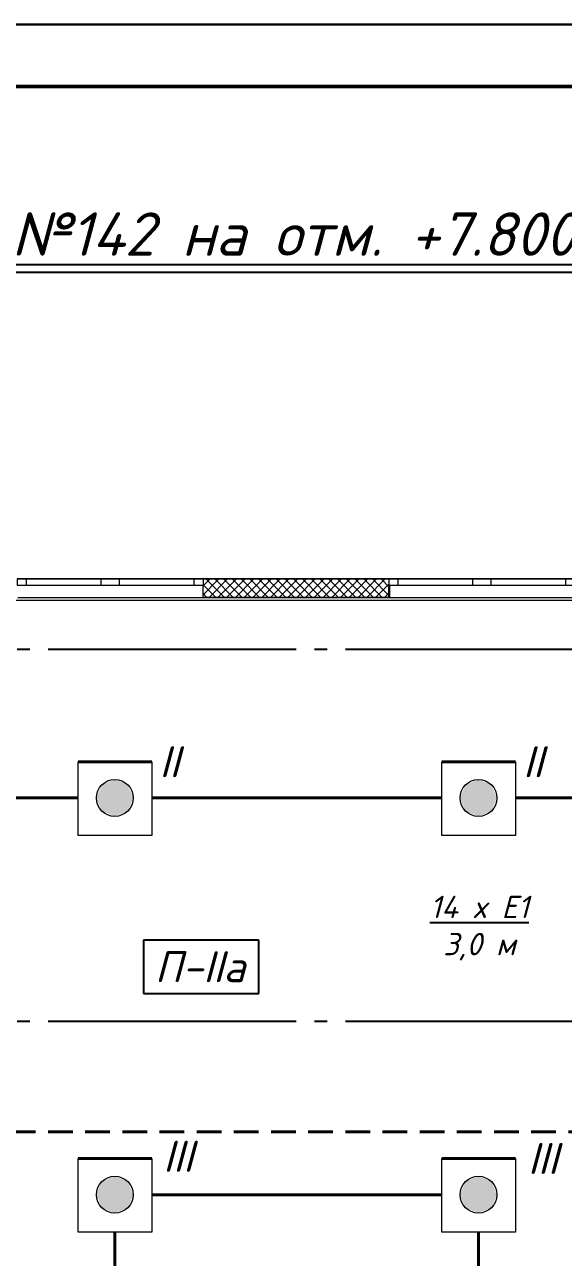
# Model space of a CAD drawing. Header units: millimetres. Extents: x 0 to 1286, y 0 to 420.
# Drawn here: x 406.3 to 449.8, y 320.6 to 420 of the extents above; entities that cross this region are included whole.
import ezdxf

# ---------------------------------------------------------------- set-up
doc = ezdxf.new("R2010")
doc.units = ezdxf.units.MM
doc.linetypes.add('JIS_02_2.0', pattern=[3, 2, -1])
doc.linetypes.add('ГОСТ 2.303 5', pattern=[24, 20, -1.5, 1, -1.5])
for name, color, linetype in [('Viewport2ForCustomObjects_0', 7, 'Continuous'), ('Номер помещения', 7, 'Continuous'), ('Рамка', 7, 'Continuous'), ('СПКБ-0000-000-АР#003$0$Окна ArchiCAD', 7, 'Continuous'), ('СПКБ-0000-000-АР#003$0$Перекрытие', 7, 'Continuous'), ('СПКБ-0000-000-АР#003$0$Стены', 7, 'Continuous'), ('Строительные оси', 7, 'Continuous'), ('ЭО_АВАРИЙНОЕ ОСВЕЩЕНИЕ', 7, 'Continuous'), ('ЭО_РАБОЧЕЕ ОСВЕЩЕНИЕ', 7, 'Continuous'), ('ЭС', 7, 'Continuous')]:
    doc.layers.add(name, color=color, linetype=linetype)
doc.layers.add('СПКБ-0000-000-АР#003$0$Окна ArchiCAD_Ном._пера__6', color=5, linetype='Continuous', lineweight=9)
doc.layers.add('СПКБ-0000-000-АР#003$0$Перекрытие_Ном._пера__1', color=7, linetype='Continuous', lineweight=13)
doc.layers.add('СПКБ-0000-000-АР#003$0$Окна ArchiCAD_Ном._пера__68', color=7, linetype='Continuous', lineweight=20, true_color=0xfd4435)
doc.layers.add('СПКБ-0000-000-АР#003$0$Стены_Ном._пера__68', color=7, linetype='Continuous', lineweight=20, true_color=0xfd4435)
doc.styles.add('1.8', font='isocpeui.ttf', dxfattribs={"height": 1.8})
doc.styles.add('2.5', font='isocpeui.ttf')
doc.styles.add('3.5', font='isocpeui.ttf', dxfattribs={"height": 3.5})
doc.styles.add('CustomTextStyle2', font='isocpeui.ttf', dxfattribs={"height": 2.5})

# ---------------------------------------------------------------- blocks, each defined once
blk = doc.blocks.new('*E601')
at = {"layer": 'Номер помещения', "color": 6, "linetype": 'Continuous'}
for p, q in [((87.429, 225.431), (78.123, 225.431)), ((78.123, 225.431), (78.123, 221.131)), ((87.429, 221.131), (87.429, 225.431)), ((78.123, 221.131), (87.429, 221.131))]:
    blk.add_line(p, q, dxfattribs=at)
at = {"layer": 'Строительные оси', "color": 3, "linetype": 'ГОСТ 2.303 5', "lineweight": 25}
for p, q in [((186.431, 248.857), (-283.756, 248.857)), ((186.431, 218.857), (-283.756, 218.857))]:
    blk.add_line(p, q, dxfattribs=at)
at = {"layer": 'ЭО_АВАРИЙНОЕ ОСВЕЩЕНИЕ', "color": 1, "linetype": 'JIS_02_2.0', "lineweight": 40}
blk.add_line((46.408, 209.966), (134.459, 209.966), dxfattribs=at)
at = {"layer": 'ЭО_РАБОЧЕЕ ОСВЕЩЕНИЕ', "color": 5, "lineweight": 40}
for p, q in [((72.843, 239.816), (78.793, 239.816)), ((102.193, 239.816), (108.143, 239.816)), ((72.843, 236.891), (49.442, 236.891)), ((78.793, 236.891), (102.193, 236.891)), ((131.543, 236.891), (108.143, 236.891)), ((72.843, 207.816), (78.793, 207.816)), ((102.193, 207.816), (108.143, 207.816)), ((78.793, 204.891), (102.193, 204.891)), ((75.8, 201.866), (75.8, 175.816)), ((105.151, 201.866), (105.151, 175.816))]:
    blk.add_line(p, q, dxfattribs=at)
at = {"layer": 'ЭО_РАБОЧЕЕ ОСВЕЩЕНИЕ', "color": 7, "lineweight": 0}
for p, q in [((72.843, 233.866), (72.843, 239.816)), ((78.793, 239.816), (78.793, 233.866)), ((102.193, 233.866), (102.193, 239.816)), ((108.143, 239.816), (108.143, 233.866)), ((78.793, 233.866), (72.843, 233.866)), ((108.143, 233.866), (102.193, 233.866)), ((72.843, 201.866), (72.843, 207.816)), ((78.793, 207.816), (78.793, 201.866)), ((102.193, 201.866), (102.193, 207.816)), ((108.143, 207.816), (108.143, 201.866)), ((78.793, 201.866), (72.843, 201.866)), ((108.143, 201.866), (102.193, 201.866))]:
    blk.add_line(p, q, dxfattribs=at)
for centre in [(75.8, 236.891), (105.151, 236.891), (75.8, 204.891), (105.151, 204.891)]:
    blk.add_circle(centre, 1.488, dxfattribs=at)
at = {"layer": 'ЭО_РАБОЧЕЕ ОСВЕЩЕНИЕ', "color": 5, "lineweight": 0}
for points in [[(74.749, 237.943), (74.313, 236.891), (77.288, 236.891)], [(75.8, 238.379), (74.749, 237.943), (76.852, 237.943)], [(74.749, 237.943), (76.852, 237.943), (77.288, 236.891)], [(104.099, 237.943), (103.663, 236.891), (106.638, 236.891)], [(105.151, 238.379), (104.099, 237.943), (106.203, 237.943)], [(104.099, 237.943), (106.203, 237.943), (106.638, 236.891)], [(74.313, 236.891), (74.749, 235.839), (76.852, 235.839)], [(74.313, 236.891), (77.288, 236.891), (76.852, 235.839)], [(103.663, 236.891), (104.099, 235.839), (106.203, 235.839)], [(103.663, 236.891), (106.638, 236.891), (106.203, 235.839)], [(74.749, 235.839), (76.852, 235.839), (75.8, 235.404)], [(104.099, 235.839), (106.203, 235.839), (105.151, 235.404)], [(74.749, 205.943), (74.313, 204.891), (77.288, 204.891)], [(75.8, 206.379), (74.749, 205.943), (76.852, 205.943)], [(74.749, 205.943), (76.852, 205.943), (77.288, 204.891)], [(104.099, 205.943), (103.663, 204.891), (106.638, 204.891)], [(105.151, 206.379), (104.099, 205.943), (106.203, 205.943)], [(104.099, 205.943), (106.203, 205.943), (106.638, 204.891)], [(74.313, 204.891), (74.749, 203.839), (76.852, 203.839)], [(74.313, 204.891), (77.288, 204.891), (76.852, 203.839)], [(103.663, 204.891), (104.099, 203.839), (106.203, 203.839)], [(103.663, 204.891), (106.638, 204.891), (106.203, 203.839)], [(74.749, 203.839), (76.852, 203.839), (75.8, 203.404)], [(104.099, 203.839), (106.203, 203.839), (105.151, 203.404)]]:
    blk.add_solid(points, dxfattribs=at)
at = {"layer": 'Номер помещения', "color": 0, "linetype": 'Continuous', "style": 'CustomTextStyle2'}
blk.add_text('П-IIа', height=2.5, dxfattribs=at).set_placement((79.023, 222.031))
blk = doc.blocks.new('СПКБ-0000-000-АР#003$0$Перекрытие_1', base_point=(-24406.7, -2530.3))
at = {"layer": 'СПКБ-0000-000-АР#003$0$Перекрытие_Ном._пера__1', "color": 7, "linetype": 'Continuous', "lineweight": 13, "flags": 128}
blk.add_lwpolyline([(-24406.7, -2530.3), (-24406.7, 18886.6), (-23563.9, 18885.7), (-23563.9, 17144.7), (-22883.9, 17144.7), (-20992.9, 17144.7), (-20022.9, 17144.7), (-20022.9, 20246.7), (-17951.9, 20246.7), (-17956.9, 23688.1), (-17956.9, 25286.1), (17852.7, 25286.1), (17852.7, -2530.3), (5843.1, -2530.3), (243.1, -2530.3)], close=True, dxfattribs=at)
blk = doc.blocks.new('СПКБ-0000-000-АР#003$0$Двустворчатое Окно 19')
at = {"layer": 'СПКБ-0000-000-АР#003$0$Окна ArchiCAD_Ном._пера__6', "color": 5, "linetype": 'Continuous', "lineweight": 9}
for p, q in [((-747, 100), (747, 100)), ((-750, 0), (-675, 0)), ((-675, 0), (-675, -50)), ((-675, 0), (-75, 0)), ((-75, -50), (-75, 0)), ((-75, 0), (0, 0)), ((0, 0), (75, 0)), ((75, 0), (75, -50)), ((75, 0), (675, 0)), ((675, -50), (675, 0)), ((675, 0), (750, 0)), ((-750, -50), (750, -50)), ((-675, -50), (-750, -50)), ((-75, -50), (-675, -50)), ((0, -50), (-75, -50)), ((75, -50), (0, -50)), ((675, -50), (75, -50)), ((750, -50), (675, -50))]:
    blk.add_line(p, q, dxfattribs=at)
at = {"layer": 'СПКБ-0000-000-АР#003$0$Окна ArchiCAD_Ном._пера__68', "color": 20, "linetype": 'Continuous', "lineweight": 20, "true_color": 0xfd4435}
for p, q in [((-750, -47), (-750, 0)), ((750, -47), (750, 0)), ((-750, -50), (-750, -47)), ((750, -50), (750, -47))]:
    blk.add_line(p, q, dxfattribs=at)
blk = doc.blocks.new('СПКБ-0000-000-АР#003$0$Стена_1', base_point=(17892.7, 25306.1))
at = {"layer": 'СПКБ-0000-000-АР#003$0$Стены_Ном._пера__68', "linetype": 'Continuous', "lineweight": 20, "true_color": 0xfd4435}
for points in [[(9793.1, 25456.1), (8293.1, 25456.1), (8293.1, 25453.1), (9793.1, 25453.1)], [(8290.1, 25306.1), (8293.1, 25306.1), (8293.1, 25309.1), (8293.1, 25406.1), (8290.1, 25406.1)], [(9793.1, 25306.1), (9796.1, 25306.1), (9796.1, 25406.1), (9793.1, 25406.1), (9793.1, 25309.1)], [(8293.1, 25309.1), (8293.1, 25306.1), (9793.1, 25306.1), (9793.1, 25309.1)]]:
    blk.add_hatch(color=20, dxfattribs=at).paths.add_polyline_path(points)
h = blk.add_hatch(dxfattribs=at)
h.set_pattern_fill('СЕТКА_5X5_ДИАГОНАЛЬНАЯ', color=20, style=0, pattern_type=2)
h.set_pattern_definition([(45, (0, 0), (-35.35534, 35.35534), []), (135, (0, 0), (35.35534, 35.35534), [])])
h.paths.add_polyline_path([(8293.1, 25309.1), (9793.1, 25309.1), (9793.1, 25406.1), (9793.1, 25453.1), (8293.1, 25453.1), (8293.1, 25406.1)])
at = {"layer": 'СПКБ-0000-000-АР#003$0$Стены_Ном._пера__68', "color": 20, "linetype": 'Continuous', "lineweight": 20, "true_color": 0xfd4435}
for p, q in [((8293.1, 25456.1), (8293.1, 25453.1)), ((9793.1, 25456.1), (9793.1, 25453.1)), ((8290.1, 25406.1), (8290.1, 25306.1)), ((8293.1, 25406.1), (8290.1, 25406.1)), ((9793.1, 25453.1), (8293.1, 25453.1)), ((8293.1, 25453.1), (8293.1, 25406.1)), ((8293.1, 25309.1), (8293.1, 25406.1)), ((9793.1, 25453.1), (9793.1, 25406.1)), ((9793.1, 25406.1), (9796.1, 25406.1)), ((9793.1, 25309.1), (9793.1, 25406.1)), ((9796.1, 25406.1), (9796.1, 25306.1)), ((8293.1, 25306.1), (8290.1, 25306.1)), ((8293.1, 25309.1), (9793.1, 25309.1)), ((9793.1, 25306.1), (9796.1, 25306.1))]:
    blk.add_line(p, q, dxfattribs=at)
at = {"layer": 'СПКБ-0000-000-АР#003$0$Стены_Ном._пера__68', "color": 20, "linetype": 'Continuous', "lineweight": 20, "true_color": 0xfd4435, "flags": 128}
for points in [[(9793.1, 25456.1), (8293.1, 25456.1)], [(8293.1, 25306.1), (9793.1, 25306.1)]]:
    blk.add_lwpolyline(points, dxfattribs=at)
at = {"layer": 'СПКБ-0000-000-АР#003$0$Окна ArchiCAD', "color": 5, "linetype": 'Continuous', "lineweight": 9, "xscale": -1, "zscale": 1000, "rotation": 180}
for p in [(7543.1, 25406.1), (10543.1, 25406.1)]:
    blk.add_blockref('СПКБ-0000-000-АР#003$0$Двустворчатое Окно 19', p, dxfattribs=at)
blk = doc.blocks.new('*E600')
at = {"layer": 'СПКБ-0000-000-АР#003$0$Перекрытие', "color": 7, "linetype": 'Continuous', "lineweight": 13, "xscale": 0.01, "yscale": 0.01, "zscale": 0.01}
blk.add_blockref('СПКБ-0000-000-АР#003$0$Перекрытие_1', (1.5, 1.54), dxfattribs=at)
at = {"layer": 'СПКБ-0000-000-АР#003$0$Стены', "color": 20, "lineweight": 20, "true_color": 0xfd4435, "xscale": 0.01, "yscale": 0.01, "zscale": 0.01}
blk.add_blockref('СПКБ-0000-000-АР#003$0$Стена_1', (424.494, 279.905), dxfattribs=at)

msp = doc.modelspace()

# ---------------------------------------------------------------- linework, layer by layer
at = {"layer": 'Defpoints', "linetype": 'Continuous'}
msp.add_lwpolyline([(35, 56.586), (637.188, 56.586), (637.188, 400), (35, 400)], close=True, dxfattribs=at)
at = {"layer": 'Рамка', "lineweight": 30}
msp.add_lwpolyline([(891, 0), (0, 0), (0, 420), (891, 420)], close=True, dxfattribs=at)
at = {"layer": 'Рамка', "lineweight": 50}
msp.add_lwpolyline([(886, 5), (886, 415), (20, 415), (20, 5)], close=True, dxfattribs=at)

# ---------------------------------------------------------------- block references
msp.add_blockref('*E600', (92.189, 93.885))
at = {"layer": 'Viewport2ForCustomObjects_0'}
msp.add_blockref('*E601', (337.756, 120.729), dxfattribs=at)

# ---------------------------------------------------------------- texts
at = {"layer": 'ЭО_РАБОЧЕЕ ОСВЕЩЕНИЕ', "attachment_point": 5}
for s, insert, char_height, style in [('II', (417.966, 360.545), 2.5, '2.5'), ('II', (447.316, 360.545), 2.5, '2.5'), ('{\\L14 x Е1\\P}3,0 м', (442.985, 347.123), 1.8, '1.8'), ('III', (418.672, 328.718), 2.5, '2.5'), ('III', (448.113, 328.545), 2.5, '2.5')]:
    msp.add_mtext(s, dxfattribs=dict(at, insert=insert, char_height=char_height, style=style))
at = {"layer": 'ЭС', "insert": (344, 400.017), "char_height": 3.5, "attachment_point": 5, "style": '3.5'}
msp.add_mtext('{\\fISOCPEUR|b1|i1|c204|p34;\\LЭлектроосвещение. План прокладки групповой сети на 3-м этаже корпуса №142 на отм. +7.800\\P\\l(М 1:100)}', dxfattribs=at)

doc.saveas('drawing.dxf')
